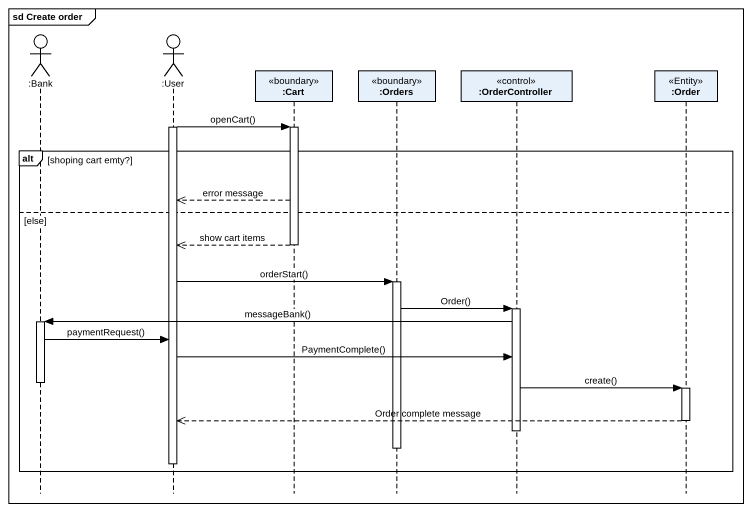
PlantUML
@startuml
mainframe sd Create order
hide footbox
actor ":Bank" as Bank
actor ":User" as User
participant ":Cart" as Cart <<boundary>>
participant ":Orders" as Orders <<boundary>>
participant ":OrderController" as OrderController <<control>>
participant ":Order" as Order <<Entity>>

activate User
User -> Cart : openCart()
activate Cart
alt shoping cart emty?
  Cart -->> User : error message
else else
  Cart -->> User : show cart items
  deactivate Cart
  User -> Orders : orderStart()
  activate Orders
  Orders -> OrderController : Order()
  activate OrderController
  OrderController -> Bank : messageBank()
  activate Bank
  Bank -> User : paymentRequest()
  User -> OrderController : PaymentComplete()
  deactivate Bank
  OrderController -> Order : create()
  activate Order
  Order -->> User : Order complete message
  deactivate Order
  deactivate OrderController
  deactivate Orders
  deactivate User
end
@enduml
